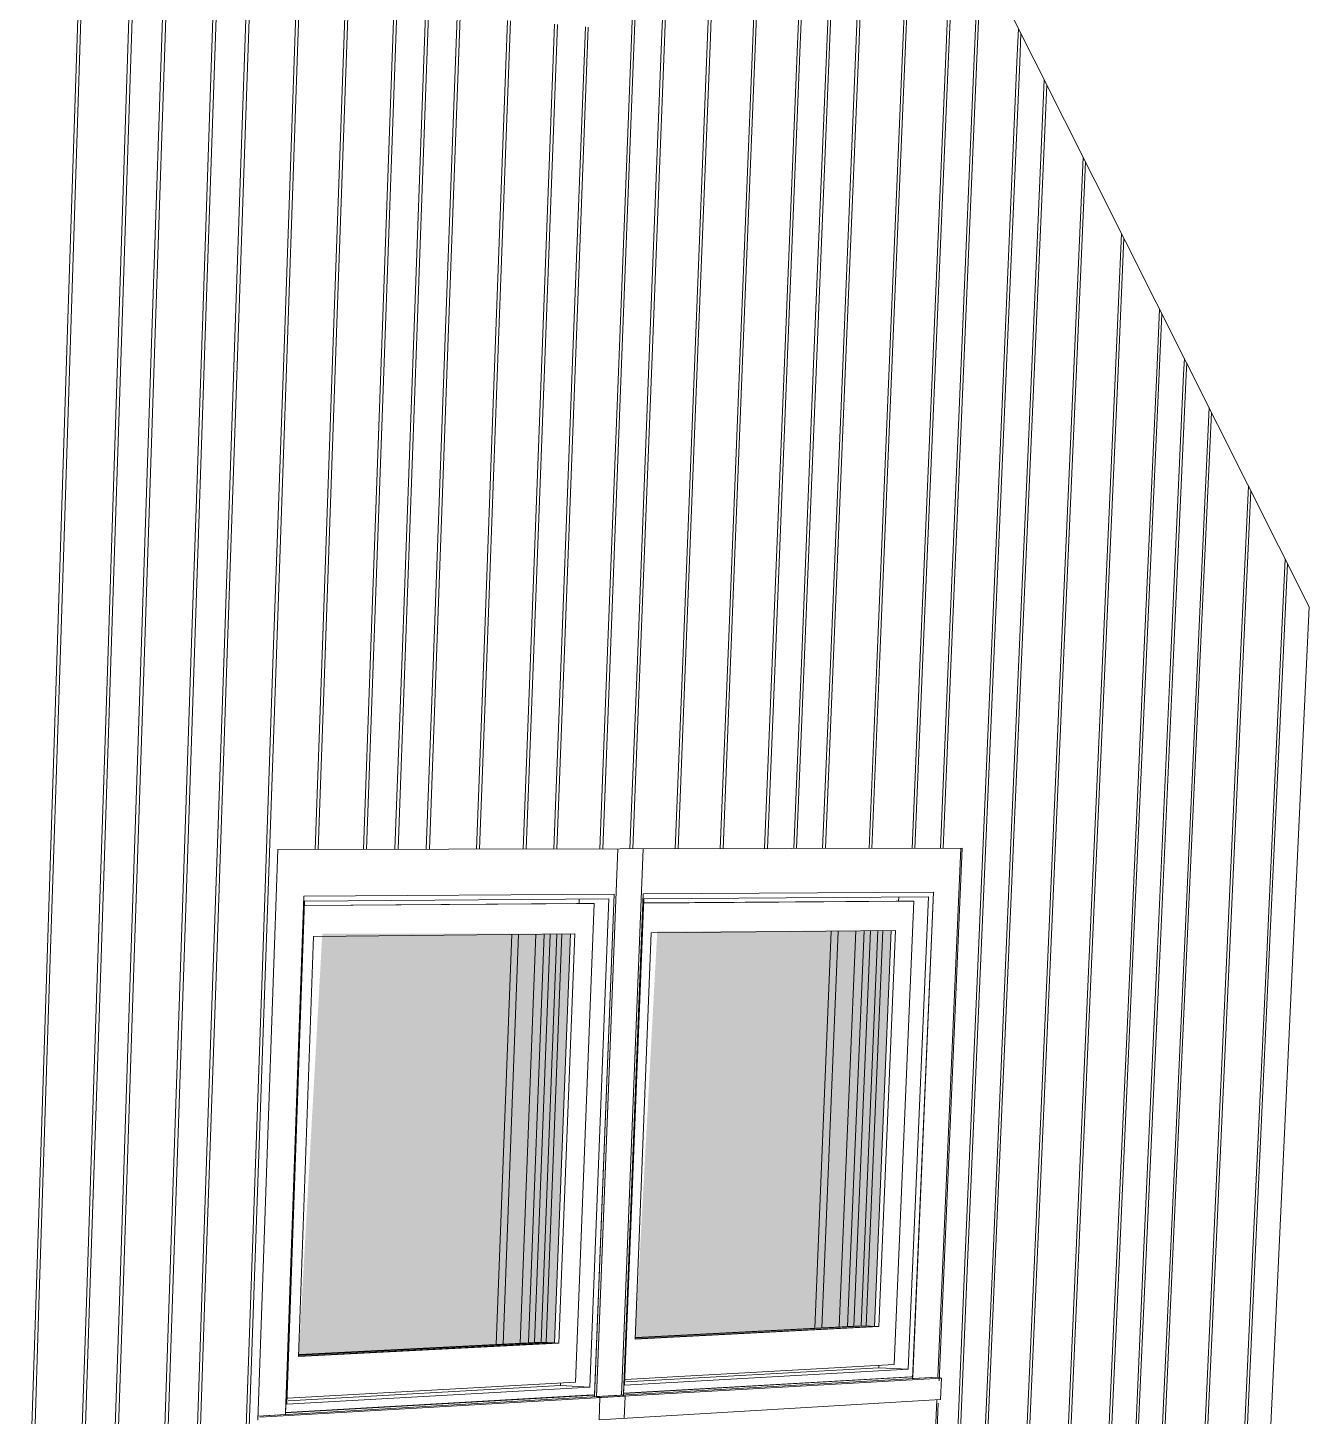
# Model space of a CAD drawing. Header units: inches. Extents: x 5690 to 5695, y -585 to 907.
# Drawn here: x 5690.9709 to 5691.1334, y 907.1269 to 907.303 of the extents above; entities that cross this region are included whole.
import ezdxf

# ---------------------------------------------------------------- set-up
doc = ezdxf.new("R2010")
doc.units = ezdxf.units.IN
doc.header["$MEASUREMENT"] = 0
doc.layers.add('A-GLAZ-1', color=151, linetype='Continuous', lineweight=13, transparency=0.75)
for name, color, linetype, lineweight in [('A-GLAZ-2', 151, 'Continuous', 9), ('A-WALL-PATT-1', 111, 'Continuous', 9), ('I-WALL', 2, 'Continuous', 13), ('I-WALL-1', 2, 'Continuous', 9)]:
    doc.layers.add(name, color=color, linetype=linetype, lineweight=lineweight)

# ---------------------------------------------------------------- blocks, each defined once
blk = doc.blocks.new('FP_3-3D View 1')
at = {"layer": 'A-WALL-PATT-1'}
for p, q in [((5691.04749, 907.30263), (5691.04906, 907.34297)), ((5691.04786, 907.3026), (5691.04943, 907.34292)), ((5691.05133, 907.30232), (5691.05291, 907.34253)), ((5691.0517, 907.30229), (5691.05328, 907.34248)), ((5691.05711, 907.30185), (5691.0587, 907.34187)), ((5691.05747, 907.30182), (5691.05907, 907.34182)), ((5691.06283, 907.30138), (5691.06444, 907.34121)), ((5691.0632, 907.30135), (5691.0648, 907.34117)), ((5691.06851, 907.30092), (5691.07012, 907.34056)), ((5691.06887, 907.30089), (5691.07048, 907.34052)), ((5691.07222, 907.30062), (5691.07384, 907.34014)), ((5691.07258, 907.30059), (5691.0742, 907.3401)), ((5691.07591, 907.30031), (5691.07754, 907.33972)), ((5691.07627, 907.30029), (5691.0779, 907.33968)), ((5691.08182, 907.29983), (5691.08307, 907.32966)), ((5691.08217, 907.2998), (5691.0834, 907.329)), ((5691.08732, 907.29939), (5691.08817, 907.31951)), ((5691.08767, 907.29936), (5691.08849, 907.31886)), ((5691.09092, 907.29909), (5691.09151, 907.31287)), ((5691.09126, 907.29906), (5691.09183, 907.31223)), ((5690.976, 907.26604), (5690.97738, 907.30835)), ((5690.97642, 907.26602), (5690.9778, 907.30831)), ((5690.98247, 907.26572), (5690.98387, 907.30782)), ((5690.98288, 907.2657), (5690.98428, 907.30778)), ((5690.9867, 907.26551), (5690.98811, 907.30747)), ((5690.98711, 907.26549), (5690.98852, 907.30744)), ((5690.99306, 907.2652), (5690.99449, 907.30695)), ((5690.99347, 907.26518), (5690.99489, 907.30692)), ((5690.99723, 907.26499), (5690.99866, 907.30661)), ((5690.99763, 907.26497), (5690.99907, 907.30658)), ((5691.00349, 907.26468), (5691.00494, 907.3061)), ((5691.00389, 907.26466), (5691.00534, 907.30607)), ((5691.00969, 907.26438), (5691.01116, 907.30559)), ((5691.01008, 907.26436), (5691.01155, 907.30556)), ((5691.01583, 907.26407), (5691.01732, 907.30509)), ((5691.01622, 907.26406), (5691.01771, 907.30506)), ((5691.01985, 907.26388), (5691.02135, 907.30476)), ((5691.02024, 907.26386), (5691.02173, 907.30473)), ((5691.02385, 907.26368), (5691.02535, 907.30444)), ((5691.02423, 907.26366), (5691.02574, 907.30441)), ((5691.03023, 907.26336), (5691.03175, 907.30391)), ((5691.03062, 907.26335), (5691.03214, 907.30388)), ((5691.03618, 907.26307), (5691.03772, 907.30343)), ((5691.03656, 907.26305), (5691.03809, 907.3034)), ((5691.04007, 907.26288), (5691.04162, 907.30311)), ((5691.04045, 907.26286), (5691.04199, 907.30308)), ((5691.04593, 907.26259), (5691.04749, 907.30263)), ((5691.0463, 907.26257), (5691.04786, 907.3026)), ((5691.04749, 907.30263), (5691.04749, 907.30263)), ((5691.04786, 907.3026), (5691.04786, 907.3026)), ((5691.04976, 907.2624), (5691.05133, 907.30232)), ((5691.05013, 907.26238), (5691.0517, 907.30229)), ((5691.05133, 907.30232), (5691.05133, 907.30232)), ((5691.0517, 907.30229), (5691.0517, 907.30229)), ((5691.05553, 907.26212), (5691.05711, 907.30185)), ((5691.05589, 907.2621), (5691.05747, 907.30182)), ((5691.05711, 907.30185), (5691.05711, 907.30185)), ((5691.05747, 907.30182), (5691.05747, 907.30182)), ((5691.06124, 907.26183), (5691.06283, 907.30138)), ((5691.0616, 907.26182), (5691.0632, 907.30135)), ((5691.06283, 907.30138), (5691.06283, 907.30138)), ((5691.0632, 907.30135), (5691.0632, 907.30135)), ((5691.09633, 907.29865), (5691.09652, 907.3029)), ((5691.09668, 907.29862), (5691.09684, 907.30227)), ((5691.0669, 907.26155), (5691.06851, 907.30092)), ((5691.06726, 907.26154), (5691.06887, 907.30089)), ((5691.06851, 907.30092), (5691.06851, 907.30092)), ((5691.06887, 907.30089), (5691.06887, 907.30089)), ((5691.0706, 907.26137), (5691.07222, 907.30062)), ((5691.07096, 907.26135), (5691.07258, 907.30059)), ((5691.07222, 907.30062), (5691.07222, 907.30062)), ((5691.07258, 907.30059), (5691.07258, 907.30059)), ((5691.07429, 907.26119), (5691.07591, 907.30031)), ((5691.07464, 907.26117), (5691.07627, 907.30029)), ((5691.07591, 907.30031), (5691.07591, 907.30031)), ((5691.07627, 907.30029), (5691.07627, 907.30029)), ((5691.08018, 907.2609), (5691.08182, 907.29983)), ((5691.08053, 907.26088), (5691.08217, 907.2998)), ((5691.08182, 907.29983), (5691.08182, 907.29983)), ((5691.08217, 907.2998), (5691.08217, 907.2998)), ((5691.08567, 907.26063), (5691.08732, 907.29939)), ((5691.08732, 907.29939), (5691.08732, 907.29939)), ((5691.08602, 907.26061), (5691.08767, 907.29936)), ((5691.08767, 907.29936), (5691.08767, 907.29936)), ((5691.08926, 907.26045), (5691.09092, 907.29909)), ((5691.08961, 907.26043), (5691.09126, 907.29906)), ((5691.09092, 907.29909), (5691.09092, 907.29909)), ((5691.09126, 907.29906), (5691.09126, 907.29906)), ((5691.09467, 907.26018), (5691.09633, 907.29865)), ((5691.09501, 907.26017), (5691.09668, 907.29862)), ((5691.09633, 907.29865), (5691.09633, 907.29865)), ((5691.09668, 907.29862), (5691.09668, 907.29862)), ((5691.09821, 907.26001), (5691.09979, 907.29639)), ((5691.09855, 907.25999), (5691.10011, 907.29576)), ((5691.10353, 907.25975), (5691.10472, 907.28659)), ((5691.10387, 907.25973), (5691.10503, 907.28597)), ((5691.10881, 907.25949), (5691.10959, 907.2769)), ((5691.10915, 907.25947), (5691.1099, 907.27629)), ((5690.97464, 907.22405), (5690.976, 907.26604)), ((5690.97505, 907.22405), (5690.97642, 907.26602)), ((5690.976, 907.26604), (5690.976, 907.26604)), ((5690.97642, 907.26602), (5690.97642, 907.26602)), ((5691.11405, 907.25923), (5691.11441, 907.26732)), ((5691.11438, 907.25921), (5691.11472, 907.26671)), ((5690.98109, 907.22394), (5690.98247, 907.26572)), ((5690.98149, 907.22393), (5690.98288, 907.2657)), ((5690.98247, 907.26572), (5690.98247, 907.26572)), ((5690.98288, 907.2657), (5690.98288, 907.2657)), ((5690.9853, 907.22387), (5690.9867, 907.26551)), ((5690.98571, 907.22386), (5690.98711, 907.26549)), ((5690.9867, 907.26551), (5690.9867, 907.26551)), ((5690.98711, 907.26549), (5690.98711, 907.26549)), ((5690.99165, 907.22376), (5690.99306, 907.2652)), ((5690.99205, 907.22375), (5690.99347, 907.26518)), ((5690.99306, 907.2652), (5690.99306, 907.2652)), ((5690.99347, 907.26518), (5690.99347, 907.26518)), ((5690.9958, 907.22368), (5690.99723, 907.26499)), ((5690.9962, 907.22368), (5690.99763, 907.26497)), ((5690.99723, 907.26499), (5690.99723, 907.26499)), ((5690.99763, 907.26497), (5690.99763, 907.26497)), ((5691.00205, 907.22357), (5691.00349, 907.26468)), ((5691.00244, 907.22357), (5691.00389, 907.26466)), ((5691.00349, 907.26468), (5691.00349, 907.26468)), ((5691.00389, 907.26466), (5691.00389, 907.26466)), ((5691.00823, 907.22347), (5691.00969, 907.26438)), ((5691.00863, 907.22346), (5691.01008, 907.26436)), ((5691.00969, 907.26438), (5691.00969, 907.26438)), ((5691.01008, 907.26436), (5691.01008, 907.26436)), ((5691.01436, 907.22336), (5691.01583, 907.26407)), ((5691.01475, 907.22335), (5691.01622, 907.26406)), ((5691.01583, 907.26407), (5691.01583, 907.26407)), ((5691.01622, 907.26406), (5691.01622, 907.26406)), ((5691.01837, 907.22329), (5691.01985, 907.26388)), ((5691.01875, 907.22328), (5691.02024, 907.26386)), ((5691.01985, 907.26388), (5691.01985, 907.26388)), ((5691.02024, 907.26386), (5691.02024, 907.26386)), ((5691.02235, 907.22322), (5691.02385, 907.26368)), ((5691.02274, 907.22321), (5691.02423, 907.26366)), ((5691.02385, 907.26368), (5691.02385, 907.26368)), ((5691.02423, 907.26366), (5691.02423, 907.26366)), ((5691.02873, 907.22311), (5691.03023, 907.26336)), ((5691.02911, 907.2231), (5691.03062, 907.26335)), ((5691.03023, 907.26336), (5691.03023, 907.26336)), ((5691.03062, 907.26335), (5691.03062, 907.26335)), ((5691.03466, 907.223), (5691.03618, 907.26307)), ((5691.03504, 907.223), (5691.03656, 907.26305)), ((5691.03618, 907.26307), (5691.03618, 907.26307)), ((5691.03656, 907.26305), (5691.03656, 907.26305)), ((5691.03854, 907.22294), (5691.04007, 907.26288)), ((5691.03892, 907.22293), (5691.04045, 907.26286)), ((5691.04007, 907.26288), (5691.04007, 907.26288)), ((5691.04045, 907.26286), (5691.04045, 907.26286)), ((5691.04438, 907.22283), (5691.04593, 907.26259)), ((5691.04475, 907.22283), (5691.0463, 907.26257)), ((5691.04593, 907.26259), (5691.04593, 907.26259)), ((5691.0463, 907.26257), (5691.0463, 907.26257)), ((5691.04821, 907.22277), (5691.04976, 907.2624)), ((5691.04858, 907.22276), (5691.05013, 907.26238)), ((5691.04976, 907.2624), (5691.04976, 907.2624)), ((5691.05013, 907.26238), (5691.05013, 907.26238)), ((5691.05396, 907.22267), (5691.05553, 907.26212)), ((5691.05432, 907.22266), (5691.05589, 907.2621)), ((5691.05553, 907.26212), (5691.05553, 907.26212)), ((5691.05589, 907.2621), (5691.05589, 907.2621)), ((5691.05966, 907.22257), (5691.06124, 907.26183)), ((5691.06002, 907.22256), (5691.0616, 907.26182)), ((5691.06124, 907.26183), (5691.06124, 907.26183)), ((5691.0616, 907.26182), (5691.0616, 907.26182)), ((5691.06531, 907.22247), (5691.0669, 907.26155)), ((5691.06566, 907.22246), (5691.06726, 907.26154)), ((5691.0669, 907.26155), (5691.0669, 907.26155)), ((5691.06726, 907.26154), (5691.06726, 907.26154)), ((5691.069, 907.2224), (5691.0706, 907.26137)), ((5691.06936, 907.2224), (5691.07096, 907.26135)), ((5691.0706, 907.26137), (5691.0706, 907.26137)), ((5691.07096, 907.26135), (5691.07096, 907.26135)), ((5691.07268, 907.22234), (5691.07429, 907.26119)), ((5691.07303, 907.22233), (5691.07464, 907.26117)), ((5691.07429, 907.26119), (5691.07429, 907.26119)), ((5691.07464, 907.26117), (5691.07464, 907.26117)), ((5691.07856, 907.22224), (5691.08018, 907.2609)), ((5691.07891, 907.22223), (5691.08053, 907.26088)), ((5691.08018, 907.2609), (5691.08018, 907.2609)), ((5691.08053, 907.26088), (5691.08053, 907.26088)), ((5691.11747, 907.25906), (5691.11756, 907.26105)), ((5691.08403, 907.22214), (5691.08567, 907.26063)), ((5691.08438, 907.22213), (5691.08602, 907.26061)), ((5691.08567, 907.26063), (5691.08567, 907.26063)), ((5691.08602, 907.26061), (5691.08602, 907.26061)), ((5691.08762, 907.22208), (5691.08926, 907.26045)), ((5691.08796, 907.22207), (5691.08961, 907.26043)), ((5691.08926, 907.26045), (5691.08926, 907.26045)), ((5691.08961, 907.26043), (5691.08961, 907.26043)), ((5691.09301, 907.22198), (5691.09467, 907.26018)), ((5691.09336, 907.22198), (5691.09501, 907.26017)), ((5691.09467, 907.26018), (5691.09467, 907.26018)), ((5691.09501, 907.26017), (5691.09501, 907.26017)), ((5691.09655, 907.22192), (5691.09821, 907.26001)), ((5691.09689, 907.22192), (5691.09855, 907.25999)), ((5691.09821, 907.26001), (5691.09821, 907.26001)), ((5691.09855, 907.25999), (5691.09855, 907.25999)), ((5691.10186, 907.22183), (5691.10353, 907.25975)), ((5691.1022, 907.22182), (5691.10387, 907.25973)), ((5691.10353, 907.25975), (5691.10353, 907.25975)), ((5691.10387, 907.25973), (5691.10387, 907.25973)), ((5691.10713, 907.22174), (5691.10881, 907.25949)), ((5691.10746, 907.22173), (5691.10915, 907.25947)), ((5691.10881, 907.25949), (5691.10881, 907.25949)), ((5691.10915, 907.25947), (5691.10915, 907.25947)), ((5691.11235, 907.22165), (5691.11405, 907.25923)), ((5691.11268, 907.22164), (5691.11438, 907.25921)), ((5691.11405, 907.25923), (5691.11405, 907.25923)), ((5691.11438, 907.25921), (5691.11438, 907.25921)), ((5691.11577, 907.22159), (5691.11747, 907.25906)), ((5691.1161, 907.22158), (5691.1178, 907.25904)), ((5691.11747, 907.25906), (5691.11747, 907.25906)), ((5691.1178, 907.25904), (5691.11787, 907.26044)), ((5691.1178, 907.25904), (5691.1178, 907.25904)), ((5691.11917, 907.22153), (5691.12069, 907.25482)), ((5691.1195, 907.22152), (5691.12099, 907.25422)), ((5691.12461, 907.22143), (5691.1257, 907.24487)), ((5691.12494, 907.22143), (5691.12599, 907.24428)), ((5691.12968, 907.22134), (5691.13035, 907.23561)), ((5691.13001, 907.22134), (5691.13064, 907.23503)), ((5690.97328, 907.18239), (5690.97464, 907.22405)), ((5690.97369, 907.18239), (5690.97505, 907.22405)), ((5690.97464, 907.22405), (5690.97464, 907.22405)), ((5690.97505, 907.22405), (5690.97505, 907.22405)), ((5690.97971, 907.18248), (5690.98109, 907.22394)), ((5690.98012, 907.18248), (5690.98149, 907.22393)), ((5690.98109, 907.22394), (5690.98109, 907.22394)), ((5690.98149, 907.22393), (5690.98149, 907.22393)), ((5690.98392, 907.18254), (5690.9853, 907.22387)), ((5690.98432, 907.18254), (5690.98571, 907.22386)), ((5690.9853, 907.22387), (5690.9853, 907.22387)), ((5690.98571, 907.22386), (5690.98571, 907.22386)), ((5690.99025, 907.18262), (5690.99165, 907.22376)), ((5690.99065, 907.18263), (5690.99205, 907.22375)), ((5690.99165, 907.22376), (5690.99165, 907.22376)), ((5690.99205, 907.22375), (5690.99205, 907.22375)), ((5690.99439, 907.18268), (5690.9958, 907.22368)), ((5690.99479, 907.18269), (5690.9962, 907.22368)), ((5690.9958, 907.22368), (5690.9958, 907.22368)), ((5690.9962, 907.22368), (5690.9962, 907.22368)), ((5691.00062, 907.18277), (5691.00205, 907.22357)), ((5691.00101, 907.18278), (5691.00244, 907.22357)), ((5691.00205, 907.22357), (5691.00205, 907.22357)), ((5691.00244, 907.22357), (5691.00244, 907.22357)), ((5691.00735, 907.1988), (5691.00823, 907.22347)), ((5691.00775, 907.1988), (5691.00863, 907.22346)), ((5691.00823, 907.22347), (5691.00823, 907.22347)), ((5691.00863, 907.22346), (5691.00863, 907.22346)), ((5691.01347, 907.19881), (5691.01436, 907.22336)), ((5691.01386, 907.19881), (5691.01475, 907.22335)), ((5691.01436, 907.22336), (5691.01436, 907.22336)), ((5691.01475, 907.22335), (5691.01475, 907.22335)), ((5691.01747, 907.19882), (5691.01837, 907.22329)), ((5691.01786, 907.19882), (5691.01875, 907.22328)), ((5691.01837, 907.22329), (5691.01837, 907.22329)), ((5691.01875, 907.22328), (5691.01875, 907.22328)), ((5691.02145, 907.19883), (5691.02235, 907.22322)), ((5691.02184, 907.19883), (5691.02274, 907.22321)), ((5691.02235, 907.22322), (5691.02235, 907.22322)), ((5691.02274, 907.22321), (5691.02274, 907.22321)), ((5691.02782, 907.19884), (5691.02873, 907.22311)), ((5691.0282, 907.19884), (5691.02911, 907.2231)), ((5691.02873, 907.22311), (5691.02873, 907.22311)), ((5691.02911, 907.2231), (5691.02911, 907.2231)), ((5691.03374, 907.19885), (5691.03466, 907.223)), ((5691.03412, 907.19885), (5691.03504, 907.223)), ((5691.03466, 907.223), (5691.03466, 907.223)), ((5691.03504, 907.223), (5691.03504, 907.223)), ((5691.03762, 907.19885), (5691.03854, 907.22294)), ((5691.03799, 907.19885), (5691.03892, 907.22293)), ((5691.03854, 907.22294), (5691.03854, 907.22294)), ((5691.03892, 907.22293), (5691.03892, 907.22293)), ((5691.04345, 907.19886), (5691.04438, 907.22283)), ((5691.04382, 907.19886), (5691.04475, 907.22283)), ((5691.04438, 907.22283), (5691.04438, 907.22283)), ((5691.04475, 907.22283), (5691.04475, 907.22283)), ((5691.04727, 907.19887), (5691.04821, 907.22277)), ((5691.04764, 907.19887), (5691.04858, 907.22276)), ((5691.04821, 907.22277), (5691.04821, 907.22277)), ((5691.04858, 907.22276), (5691.04858, 907.22276)), ((5691.05301, 907.19888), (5691.05396, 907.22267)), ((5691.05338, 907.19888), (5691.05432, 907.22266)), ((5691.05396, 907.22267), (5691.05396, 907.22267)), ((5691.05432, 907.22266), (5691.05432, 907.22266)), ((5691.0587, 907.19889), (5691.05966, 907.22257)), ((5691.05907, 907.19889), (5691.06002, 907.22256)), ((5691.05966, 907.22257), (5691.05966, 907.22257)), ((5691.06002, 907.22256), (5691.06002, 907.22256)), ((5691.06434, 907.1989), (5691.06531, 907.22247)), ((5691.0647, 907.1989), (5691.06566, 907.22246)), ((5691.06531, 907.22247), (5691.06531, 907.22247)), ((5691.06566, 907.22246), (5691.06566, 907.22246)), ((5691.06804, 907.1989), (5691.069, 907.2224)), ((5691.06839, 907.19891), (5691.06936, 907.2224)), ((5691.069, 907.2224), (5691.069, 907.2224)), ((5691.06936, 907.2224), (5691.06936, 907.2224)), ((5691.0717, 907.19891), (5691.07268, 907.22234)), ((5691.07206, 907.19891), (5691.07303, 907.22233)), ((5691.07268, 907.22234), (5691.07268, 907.22234)), ((5691.07303, 907.22233), (5691.07303, 907.22233)), ((5691.07758, 907.19892), (5691.07856, 907.22224)), ((5691.07793, 907.19892), (5691.07891, 907.22223)), ((5691.07856, 907.22224), (5691.07856, 907.22224)), ((5691.07891, 907.22223), (5691.07891, 907.22223)), ((5691.08305, 907.19893), (5691.08403, 907.22214)), ((5691.08339, 907.19893), (5691.08438, 907.22213)), ((5691.08403, 907.22214), (5691.08403, 907.22214)), ((5691.08438, 907.22213), (5691.08438, 907.22213)), ((5691.08663, 907.19894), (5691.08762, 907.22208)), ((5691.08697, 907.19894), (5691.08796, 907.22207)), ((5691.08762, 907.22208), (5691.08762, 907.22208)), ((5691.08796, 907.22207), (5691.08796, 907.22207)), ((5691.09137, 907.18405), (5691.09301, 907.22198)), ((5691.09171, 907.18405), (5691.09336, 907.22198)), ((5691.09301, 907.22198), (5691.09301, 907.22198)), ((5691.09336, 907.22198), (5691.09336, 907.22198)), ((5691.09489, 907.1841), (5691.09655, 907.22192)), ((5691.09523, 907.1841), (5691.09689, 907.22192)), ((5691.09655, 907.22192), (5691.09655, 907.22192)), ((5691.09689, 907.22192), (5691.09689, 907.22192)), ((5691.1002, 907.18417), (5691.10186, 907.22183)), ((5691.10054, 907.18418), (5691.1022, 907.22182)), ((5691.10186, 907.22183), (5691.10186, 907.22183)), ((5691.1022, 907.22182), (5691.1022, 907.22182)), ((5691.10546, 907.18424), (5691.10713, 907.22174)), ((5691.10579, 907.18425), (5691.10746, 907.22173)), ((5691.10713, 907.22174), (5691.10713, 907.22174)), ((5691.10746, 907.22173), (5691.10746, 907.22173)), ((5691.11067, 907.18432), (5691.11235, 907.22165)), ((5691.111, 907.18432), (5691.11268, 907.22164)), ((5691.11235, 907.22165), (5691.11235, 907.22165)), ((5691.11268, 907.22164), (5691.11268, 907.22164)), ((5691.11408, 907.18437), (5691.11577, 907.22159)), ((5691.11441, 907.18437), (5691.1161, 907.22158)), ((5691.11577, 907.22159), (5691.11577, 907.22159)), ((5691.1161, 907.22158), (5691.1161, 907.22158)), ((5691.11748, 907.18441), (5691.11917, 907.22153)), ((5691.1178, 907.18442), (5691.1195, 907.22152)), ((5691.11917, 907.22153), (5691.11917, 907.22153)), ((5691.1195, 907.22152), (5691.1195, 907.22152)), ((5691.12291, 907.18449), (5691.12461, 907.22143)), ((5691.12323, 907.18449), (5691.12494, 907.22143)), ((5691.12461, 907.22143), (5691.12461, 907.22143)), ((5691.12494, 907.22143), (5691.12494, 907.22143)), ((5691.12797, 907.18456), (5691.12968, 907.22134)), ((5691.12829, 907.18457), (5691.13001, 907.22134)), ((5691.12968, 907.22134), (5691.12968, 907.22134)), ((5691.13001, 907.22134), (5691.13001, 907.22134)), ((5691.08974, 907.14637), (5691.09137, 907.18405)), ((5691.09008, 907.14638), (5691.09171, 907.18405)), ((5691.09137, 907.18405), (5691.09137, 907.18405)), ((5691.09171, 907.18405), (5691.09171, 907.18405)), ((5691.09326, 907.14653), (5691.09489, 907.1841)), ((5691.09359, 907.14654), (5691.09523, 907.1841)), ((5691.09489, 907.1841), (5691.09489, 907.1841)), ((5691.09523, 907.1841), (5691.09523, 907.1841)), ((5691.09855, 907.14677), (5691.1002, 907.18417)), ((5691.09889, 907.14678), (5691.10054, 907.18418)), ((5691.1002, 907.18417), (5691.1002, 907.18417)), ((5691.10054, 907.18418), (5691.10054, 907.18418)), ((5691.1038, 907.14701), (5691.10546, 907.18424)), ((5691.10413, 907.14702), (5691.10579, 907.18425)), ((5691.10546, 907.18424), (5691.10546, 907.18424)), ((5691.10579, 907.18425), (5691.10579, 907.18425)), ((5691.109, 907.14724), (5691.11067, 907.18432)), ((5691.10933, 907.14726), (5691.111, 907.18432)), ((5691.11067, 907.18432), (5691.11067, 907.18432)), ((5691.111, 907.18432), (5691.111, 907.18432)), ((5691.1124, 907.1474), (5691.11408, 907.18437)), ((5691.11273, 907.14741), (5691.11441, 907.18437)), ((5691.11408, 907.18437), (5691.11408, 907.18437)), ((5691.11441, 907.18437), (5691.11441, 907.18437)), ((5691.11579, 907.14755), (5691.11748, 907.18441)), ((5691.11612, 907.14756), (5691.1178, 907.18442)), ((5691.11748, 907.18441), (5691.11748, 907.18441)), ((5691.1178, 907.18442), (5691.1178, 907.18442)), ((5691.12121, 907.1478), (5691.12291, 907.18449)), ((5691.12154, 907.14781), (5691.12323, 907.18449)), ((5691.12291, 907.18449), (5691.12291, 907.18449)), ((5691.12323, 907.18449), (5691.12323, 907.18449)), ((5691.12626, 907.14802), (5691.12797, 907.18456)), ((5691.12658, 907.14804), (5691.12829, 907.18457)), ((5691.12797, 907.18456), (5691.12797, 907.18456)), ((5691.12829, 907.18457), (5691.12829, 907.18457)), ((5690.97193, 907.14103), (5690.97328, 907.18239)), ((5690.97234, 907.14105), (5690.97369, 907.18239)), ((5690.97328, 907.18239), (5690.97328, 907.18239)), ((5690.97369, 907.18239), (5690.97369, 907.18239)), ((5690.97835, 907.14132), (5690.97971, 907.18248)), ((5690.97875, 907.14134), (5690.98012, 907.18248)), ((5690.97971, 907.18248), (5690.97971, 907.18248)), ((5690.98012, 907.18248), (5690.98012, 907.18248)), ((5690.98254, 907.14151), (5690.98392, 907.18254)), ((5690.98295, 907.14153), (5690.98432, 907.18254)), ((5690.98392, 907.18254), (5690.98392, 907.18254)), ((5690.98432, 907.18254), (5690.98432, 907.18254)), ((5690.98885, 907.1418), (5690.99025, 907.18262)), ((5690.98926, 907.14182), (5690.99065, 907.18263)), ((5690.99025, 907.18262), (5690.99025, 907.18262)), ((5690.99065, 907.18263), (5690.99065, 907.18263)), ((5690.99298, 907.14198), (5690.99439, 907.18268)), ((5690.99338, 907.142), (5690.99479, 907.18269)), ((5690.99439, 907.18268), (5690.99439, 907.18268)), ((5690.99479, 907.18269), (5690.99479, 907.18269)), ((5690.9992, 907.14227), (5691.00062, 907.18277)), ((5690.99959, 907.14228), (5691.00101, 907.18278)), ((5691.00062, 907.18277), (5691.00062, 907.18277)), ((5691.00101, 907.18278), (5691.00101, 907.18278)), ((5691.12457, 907.11173), (5691.12626, 907.14802)), ((5691.12489, 907.11175), (5691.12658, 907.14804)), ((5691.12626, 907.14802), (5691.12626, 907.14802)), ((5691.12658, 907.14804), (5691.12658, 907.14804)), ((5691.08812, 907.10895), (5691.08974, 907.14637)), ((5691.08846, 907.10898), (5691.09008, 907.14638)), ((5691.08974, 907.14637), (5691.08974, 907.14637)), ((5691.09008, 907.14638), (5691.09008, 907.14638)), ((5691.09163, 907.10922), (5691.09326, 907.14653)), ((5691.09197, 907.10924), (5691.09359, 907.14654)), ((5691.09326, 907.14653), (5691.09326, 907.14653)), ((5691.09359, 907.14654), (5691.09359, 907.14654)), ((5691.09691, 907.10962), (5691.09855, 907.14677)), ((5691.09725, 907.10965), (5691.09889, 907.14678)), ((5691.09855, 907.14677), (5691.09855, 907.14677)), ((5691.09889, 907.14678), (5691.09889, 907.14678)), ((5691.10215, 907.11002), (5691.1038, 907.14701)), ((5691.10248, 907.11004), (5691.10413, 907.14702)), ((5691.1038, 907.14701), (5691.1038, 907.14701)), ((5691.10413, 907.14702), (5691.10413, 907.14702)), ((5691.10734, 907.11042), (5691.109, 907.14724)), ((5691.10767, 907.11044), (5691.10933, 907.14726)), ((5691.109, 907.14724), (5691.109, 907.14724)), ((5691.10933, 907.14726), (5691.10933, 907.14726)), ((5691.11074, 907.11067), (5691.1124, 907.1474)), ((5691.11107, 907.1107), (5691.11273, 907.14741)), ((5691.1124, 907.1474), (5691.1124, 907.1474)), ((5691.11273, 907.14741), (5691.11273, 907.14741)), ((5691.11412, 907.11093), (5691.11579, 907.14755)), ((5691.11444, 907.11096), (5691.11612, 907.14756)), ((5691.11579, 907.14755), (5691.11579, 907.14755)), ((5691.11612, 907.14756), (5691.11612, 907.14756)), ((5691.11953, 907.11135), (5691.12121, 907.1478)), ((5691.11985, 907.11137), (5691.12154, 907.14781)), ((5691.12121, 907.1478), (5691.12121, 907.1478)), ((5691.12154, 907.14781), (5691.12154, 907.14781)), ((5690.97059, 907.09999), (5690.97193, 907.14103)), ((5690.971, 907.10002), (5690.97234, 907.14105)), ((5690.97193, 907.14103), (5690.97193, 907.14103)), ((5690.97234, 907.14105), (5690.97234, 907.14105)), ((5690.97699, 907.10047), (5690.97835, 907.14132)), ((5690.9774, 907.1005), (5690.97875, 907.14134)), ((5690.97835, 907.14132), (5690.97835, 907.14132)), ((5690.97875, 907.14134), (5690.97875, 907.14134)), ((5690.98118, 907.10079), (5690.98254, 907.14151)), ((5690.98158, 907.10082), (5690.98295, 907.14153)), ((5690.98254, 907.14151), (5690.98254, 907.14151)), ((5690.98295, 907.14153), (5690.98295, 907.14153)), ((5690.98747, 907.10127), (5690.98885, 907.1418)), ((5690.98787, 907.1013), (5690.98926, 907.14182)), ((5690.98885, 907.1418), (5690.98885, 907.1418)), ((5690.98926, 907.14182), (5690.98926, 907.14182)), ((5690.99159, 907.10159), (5690.99298, 907.14198)), ((5690.99199, 907.10162), (5690.99338, 907.142)), ((5690.99298, 907.14198), (5690.99298, 907.14198)), ((5690.99338, 907.142), (5690.99338, 907.142)), ((5690.99779, 907.10206), (5690.9992, 907.14227)), ((5690.99818, 907.10209), (5690.99959, 907.14228)), ((5690.9992, 907.14227), (5690.9992, 907.14227)), ((5690.99959, 907.14228), (5690.99959, 907.14228))]:
    blk.add_line(p, q, dxfattribs=at)

msp = doc.modelspace()

# ---------------------------------------------------------------- hatches: boundary and pattern name
at = {"layer": 'A-GLAZ-1'}
for points in [[(5691.04793, 907.13675), (5691.07827, 907.13831), (5691.07827, 907.13839), (5691.08039, 907.18851), (5691.05073, 907.18841), (5691.04795, 907.13692)], [(5691.00526, 907.13455), (5691.03772, 907.13622), (5691.03773, 907.13631), (5691.03972, 907.1881), (5691.00826, 907.1881), (5691.00528, 907.13473)]]:
    msp.add_hatch(color=256, dxfattribs=at).paths.add_polyline_path(points, flags=0)

# ---------------------------------------------------------------- linework, layer by layer
at = {"layer": 'A-GLAZ-2'}
for p, q in [((5691.04574, 907.19887), (5691.04302, 907.12938)), ((5691.04302, 907.1294), (5691.04574, 907.19887)), ((5691.0462, 907.12956), (5691.04893, 907.19887)), ((5691.04893, 907.19887), (5691.0462, 907.12958)), ((5691.08632, 907.13186), (5691.08921, 907.19894)), ((5691.08921, 907.19894), (5691.08632, 907.13187)), ((5691.00358, 907.12714), (5691.00592, 907.19288)), ((5691.00359, 907.12736), (5691.00592, 907.19288)), ((5691.00376, 907.12844), (5691.00602, 907.19225)), ((5691.00592, 907.19288), (5691.04527, 907.19313)), ((5691.00592, 907.19288), (5691.04527, 907.19313)), ((5691.00602, 907.19225), (5691.04461, 907.19251)), ((5691.04081, 907.19193), (5691.04083, 907.1925)), ((5691.04461, 907.19251), (5691.04219, 907.1306)), ((5691.04527, 907.19313), (5691.04278, 907.1296)), ((5691.04527, 907.19313), (5691.04278, 907.12938)), ((5691.04644, 907.12959), (5691.04895, 907.19315)), ((5691.04645, 907.12981), (5691.04895, 907.19315)), ((5691.04659, 907.13085), (5691.04902, 907.19254)), ((5691.04895, 907.19315), (5691.08575, 907.19338)), ((5691.04895, 907.19315), (5691.08575, 907.19338)), ((5691.04902, 907.19254), (5691.08511, 907.19279)), ((5691.08326, 907.19223), (5691.04905, 907.19198)), ((5691.04913, 907.19201), (5691.08101, 907.19224)), ((5691.08076, 907.13349), (5691.08326, 907.19223)), ((5691.08101, 907.19224), (5691.08272, 907.19223)), ((5691.08132, 907.19222), (5691.08135, 907.19277)), ((5691.08511, 907.19279), (5691.08255, 907.13287)), ((5691.08326, 907.19223), (5691.08272, 907.19223)), ((5691.08575, 907.19338), (5691.08311, 907.13169)), ((5691.08575, 907.19338), (5691.08312, 907.1319)), ((5691.04273, 907.19194), (5691.00605, 907.19167)), ((5691.00613, 907.1917), (5691.04047, 907.19195)), ((5691.04037, 907.13124), (5691.04273, 907.19194)), ((5691.04047, 907.19195), (5691.04219, 907.19194)), ((5691.04273, 907.19194), (5691.04219, 907.19194)), ((5691.04996, 907.1882), (5691.08093, 907.18852)), ((5691.07379, 907.13824), (5691.0759, 907.18847)), ((5691.07487, 907.13829), (5691.07698, 907.18848)), ((5691.07567, 907.13834), (5691.07778, 907.18849)), ((5691.07657, 907.13839), (5691.07868, 907.1885)), ((5691.07931, 907.18851), (5691.0772, 907.13836)), ((5691.07827, 907.13831), (5691.08039, 907.18851)), ((5691.07827, 907.13831), (5691.08039, 907.18851)), ((5691.08039, 907.18851), (5691.07827, 907.13831)), ((5691.08093, 907.18852), (5691.07881, 907.13829)), ((5691.00525, 907.13449), (5691.00715, 907.18776)), ((5691.00715, 907.18776), (5691.04027, 907.1881)), ((5691.03031, 907.13601), (5691.03228, 907.18803)), ((5691.03315, 907.18803), (5691.03118, 907.13605)), ((5691.03118, 907.13605), (5691.03315, 907.18803)), ((5691.03335, 907.13616), (5691.03533, 907.18805)), ((5691.03439, 907.13621), (5691.03638, 907.18807)), ((5691.03517, 907.13626), (5691.03716, 907.18807)), ((5691.03602, 907.13631), (5691.03801, 907.18808)), ((5691.03864, 907.18809), (5691.03665, 907.13628)), ((5691.03772, 907.13622), (5691.03972, 907.1881)), ((5691.03772, 907.13622), (5691.03972, 907.1881)), ((5691.03972, 907.1881), (5691.03772, 907.13622)), ((5691.04027, 907.1881), (5691.03826, 907.1362)), ((5691.04792, 907.13669), (5691.04996, 907.1882)), ((5691.07071, 907.13808), (5691.0728, 907.18844)), ((5691.07368, 907.18845), (5691.07158, 907.13813)), ((5691.07158, 907.13813), (5691.07368, 907.18845)), ((5691.07881, 907.13829), (5691.04792, 907.13669)), ((5691.04794, 907.13675), (5691.07827, 907.13831)), ((5691.04794, 907.13675), (5691.07827, 907.13831)), ((5691.07827, 907.13831), (5691.04794, 907.13675)), ((5691.0772, 907.13836), (5691.04798, 907.13686)), ((5691.048, 907.13692), (5691.07657, 907.13839)), ((5691.07827, 907.13831), (5691.07657, 907.13839)), ((5691.07827, 907.13831), (5691.0772, 907.13836)), ((5691.07827, 907.13831), (5691.07881, 907.13829)), ((5691.03826, 907.1362), (5691.00525, 907.13449)), ((5691.00527, 907.13455), (5691.03772, 907.13622)), ((5691.00527, 907.13455), (5691.03772, 907.13622)), ((5691.03772, 907.13622), (5691.00527, 907.13455)), ((5691.03665, 907.13628), (5691.00531, 907.13467)), ((5691.00533, 907.13473), (5691.03602, 907.13631)), ((5691.03772, 907.13622), (5691.03602, 907.13631)), ((5691.03772, 907.13622), (5691.03665, 907.13628)), ((5691.03772, 907.13622), (5691.03826, 907.1362)), ((5691.08255, 907.13287), (5691.04659, 907.13085)), ((5691.04667, 907.13159), (5691.08076, 907.13349)), ((5691.04675, 907.13127), (5691.07882, 907.13306)), ((5691.07882, 907.13306), (5691.07883, 907.13338)), ((5691.07882, 907.13306), (5691.08255, 907.13287)), ((5691.04219, 907.1306), (5691.00376, 907.12844)), ((5691.00383, 907.12921), (5691.04037, 907.13124)), ((5691.00392, 907.12888), (5691.03845, 907.13081)), ((5691.03845, 907.13081), (5691.03846, 907.13114)), ((5691.03845, 907.13081), (5691.04219, 907.1306)), ((5691.08632, 907.13187), (5691.04302, 907.1294)), ((5691.08632, 907.13187), (5691.04302, 907.1294)), ((5691.04346, 907.12928), (5691.08676, 907.13176)), ((5691.08312, 907.1319), (5691.04645, 907.12981)), ((5691.04647, 907.12984), (5691.08286, 907.13191)), ((5691.08312, 907.1319), (5691.08286, 907.13191)), ((5691.08632, 907.13187), (5691.08311, 907.13169)), ((5691.08632, 907.13187), (5691.08649, 907.13183)), ((5691.08649, 907.13183), (5691.08676, 907.13176)), ((5691.08676, 907.13176), (5691.08664, 907.12903)), ((5691.0462, 907.12958), (5691.00011, 907.12694)), ((5691.0462, 907.12958), (5691.00011, 907.12694)), ((5691.00036, 907.12681), (5691.04664, 907.12947)), ((5691.04278, 907.1296), (5691.00359, 907.12736)), ((5691.00361, 907.12739), (5691.04253, 907.12961)), ((5691.04278, 907.1296), (5691.04252, 907.12961)), ((5691.0462, 907.12958), (5691.04278, 907.12938)), ((5691.04644, 907.12959), (5691.04302, 907.1294)), ((5691.04346, 907.12928), (5691.04302, 907.1294)), ((5691.04335, 907.12645), (5691.04346, 907.12928)), ((5691.08664, 907.12903), (5691.04335, 907.12645)), ((5691.0462, 907.12958), (5691.04664, 907.12947)), ((5691.04664, 907.12947), (5691.04653, 907.12664)), ((5691.08346, 907.0656), (5691.08619, 907.12898)), ((5691.08619, 907.12898), (5691.08347, 907.06562)), ((5691.00358, 907.12714), (5691.0001, 907.12694))]:
    msp.add_line(p, q, dxfattribs=at)
at = {"layer": 'I-WALL'}
for p, q in [((5691.13339, 907.22956), (5691.02086, 907.45339)), ((5691.12405, 907.03049), (5691.13339, 907.22956)), ((5691.00008, 907.1264), (5691.00263, 907.19879)), ((5691.00263, 907.19879), (5691.08938, 907.19894)), ((5691.08938, 907.19894), (5691.08648, 907.1314)), ((5691.08635, 907.12858), (5691.08364, 907.06553))]:
    msp.add_line(p, q, dxfattribs=at)

# ---------------------------------------------------------------- block references
at = {"layer": 'I-WALL-1'}
msp.add_blockref('FP_3-3D View 1', (0, 0), dxfattribs=at)

doc.saveas('drawing.dxf')
